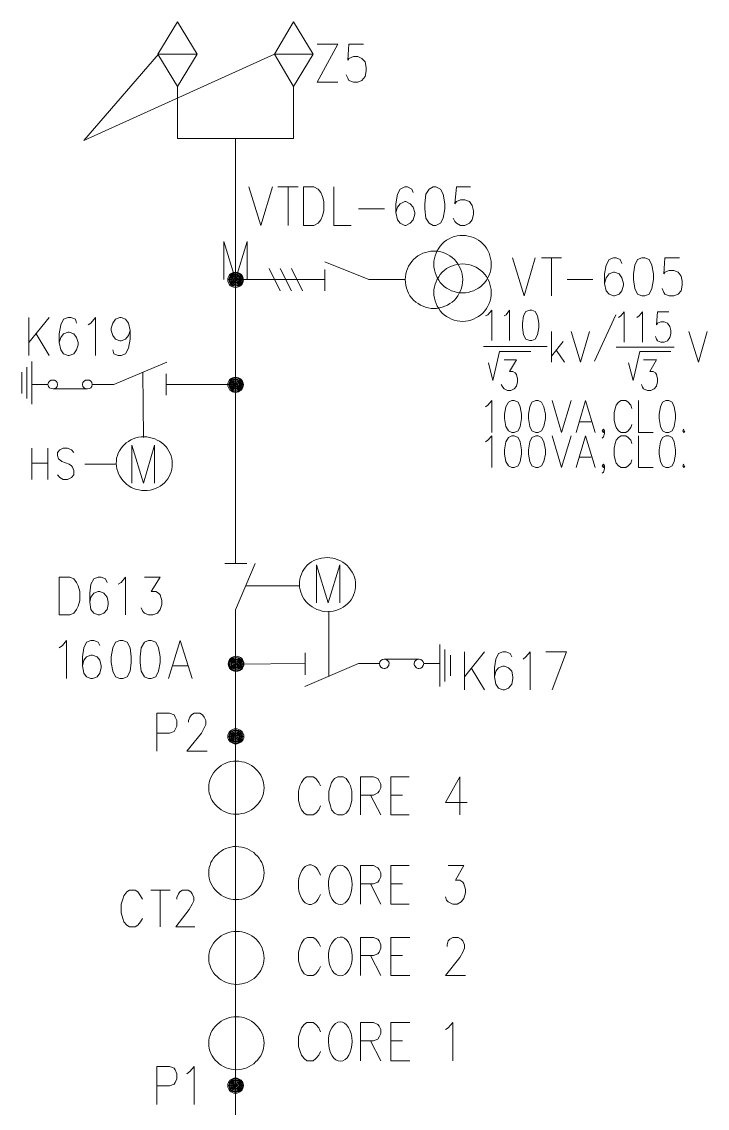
# Model space of a CAD drawing. Header units: millimetres. Extents: x -908 to 36, y -88 to 12791.
# Drawn here: x -644.613 to -642.566, y 12787.84 to 12791.085 of the extents above; entities that cross this region are included whole.
import ezdxf

# ---------------------------------------------------------------- set-up
doc = ezdxf.new("R2010")
doc.units = ezdxf.units.MM
doc.layers.add('PDF_Geometry', color=7, linetype='Continuous')
doc.layers.add('TEMP_ZONE', color=7, linetype='Continuous')

# ---------------------------------------------------------------- blocks, each defined once
blk = doc.blocks.new('A$C8f2d34b6')
at = {"layer": 'PDF_Geometry', "lineweight": 18}
for points in [[(0.419, 6.1867), (0.4756, 6.1867), (0.534, 6.1867), (0.4756, 6.1867), (0.534, 6.1867), (0.4756, 6.1867), (0.4173, 6.1867), (0.4756, 6.1867), (0.419, 6.1867), (0.4756, 6.09), (0.534, 6.1867), (0.4756, 6.2833), (0.419, 6.1867), (-0.151, 5.9283), (0.0723, 6.1867), (0.129, 6.1867), (0.0706, 6.1867), (0.129, 6.09)], [(0.3023, 4.665), (0.3023, 5.935), (0.129, 5.935), (0.129, 6.09), (0.1873, 6.1867), (0.129, 6.1867), (0.1873, 6.1867), (0.129, 6.2833), (0.0706, 6.1867), (0.129, 6.1867), (0.1873, 6.1867), (0.129, 6.1867), (0.0723, 6.1867)], [(0.5456, 6.2167), (0.6073, 6.2167), (0.5456, 6.1033), (0.6073, 6.1033)], [(0.684, 6.2167), (0.6406, 6.2167), (0.6373, 6.1683), (0.6406, 6.1733), (0.654, 6.18), (0.6673, 6.18), (0.679, 6.1733), (0.689, 6.1633), (0.6923, 6.1467), (0.6923, 6.1367), (0.689, 6.12), (0.679, 6.1083), (0.6673, 6.1033), (0.654, 6.1033), (0.6406, 6.1083), (0.6373, 6.115), (0.6323, 6.125)], [(0.4756, 6.09), (0.4756, 5.935), (0.3023, 5.935)], [(0.3423, 5.79), (0.3773, 5.675), (0.4123, 5.79)], [(0.429, 5.79), (0.489, 5.79)], [(0.459, 5.79), (0.459, 5.675)], [(0.5956, 5.79), (0.5956, 5.675), (0.6473, 5.675)], [(0.8323, 5.7733), (0.829, 5.7833), (0.8156, 5.79), (0.8073, 5.79), (0.794, 5.7833), (0.7856, 5.7683), (0.7806, 5.74), (0.7806, 5.7133), (0.7856, 5.6917), (0.794, 5.6817), (0.8073, 5.675), (0.8106, 5.675), (0.824, 5.6817), (0.8323, 5.6917), (0.8373, 5.7083), (0.8373, 5.7133), (0.8323, 5.73), (0.824, 5.74), (0.8106, 5.7467), (0.8073, 5.7467), (0.794, 5.74), (0.7856, 5.73), (0.7806, 5.7133)], [(1.004, 5.79), (0.9623, 5.79), (0.9573, 5.74), (0.9623, 5.7467), (0.974, 5.7517), (0.9873, 5.7517), (1.0006, 5.7467), (1.009, 5.735), (1.0123, 5.7183), (1.0123, 5.7083), (1.009, 5.6917), (1.0006, 5.6817), (0.9873, 5.675), (0.974, 5.675), (0.9623, 5.6817), (0.9573, 5.6867), (0.9523, 5.6967)], [(0.669, 5.725), (0.7473, 5.725)], [(1.129, 5.5783), (1.164, 5.465), (1.1973, 5.5783)], [(1.2156, 5.5783), (1.2756, 5.5783)], [(1.2456, 5.5783), (1.2456, 5.465)], [(1.4556, 5.5617), (1.4506, 5.5733), (1.439, 5.5783), (1.4306, 5.5783), (1.4173, 5.5733), (1.409, 5.5567), (1.404, 5.53), (1.404, 5.5017), (1.409, 5.48), (1.4173, 5.47), (1.4306, 5.465), (1.434, 5.465), (1.4473, 5.47), (1.4556, 5.48), (1.4606, 5.4967), (1.4606, 5.5017), (1.4556, 5.5183), (1.4473, 5.53), (1.434, 5.535), (1.4306, 5.535), (1.4173, 5.53), (1.409, 5.5183), (1.404, 5.5017)], [(1.6273, 5.5783), (1.584, 5.5783), (1.5806, 5.53), (1.584, 5.535), (1.5973, 5.54), (1.6106, 5.54), (1.624, 5.535), (1.6323, 5.5233), (1.6356, 5.5083), (1.6356, 5.4967), (1.6323, 5.48), (1.624, 5.47), (1.6106, 5.465), (1.5973, 5.465), (1.584, 5.47), (1.5806, 5.475), (1.5756, 5.4867)], [(0.4356, 5.48), (0.4023, 5.5467)], [(0.469, 5.48), (0.4356, 5.5467)], [(0.5023, 5.48), (0.469, 5.5467)], [(0.569, 5.48), (0.569, 5.5433)], [(0.569, 5.5133), (0.3023, 5.5133)], [(1.2923, 5.5133), (1.369, 5.5133)], [(1.049, 5.405), (1.0556, 5.4083), (1.0673, 5.4217), (1.0673, 5.3317)], [(1.104, 5.405), (1.1106, 5.4083), (1.1206, 5.4217), (1.1206, 5.3317)], [(-0.3144, 5.2867), (-0.3144, 5.4)], [(-0.2544, 5.4), (-0.3144, 5.325)], [(-0.1727, 5.3833), (-0.176, 5.395), (-0.1894, 5.4), (-0.1977, 5.4), (-0.211, 5.395), (-0.2194, 5.3783), (-0.2244, 5.3517), (-0.2244, 5.325), (-0.2194, 5.3033), (-0.211, 5.2917), (-0.1977, 5.2867), (-0.1944, 5.2867), (-0.181, 5.2917), (-0.1727, 5.3033), (-0.1677, 5.3183), (-0.1677, 5.325), (-0.1727, 5.34), (-0.181, 5.3517), (-0.1944, 5.3567), (-0.1977, 5.3567), (-0.211, 5.3517), (-0.2194, 5.34), (-0.2244, 5.325)], [(-0.1377, 5.3783), (-0.1294, 5.3833), (-0.116, 5.4), (-0.116, 5.2867)], [(-0.0127, 5.3617), (-0.0177, 5.3467), (-0.026, 5.335), (-0.0394, 5.33), (-0.0427, 5.33), (-0.056, 5.335), (-0.0644, 5.3467), (-0.0694, 5.3617), (-0.0694, 5.3683), (-0.0644, 5.3833), (-0.056, 5.395), (-0.0427, 5.4), (-0.0394, 5.4), (-0.026, 5.395), (-0.0177, 5.3833), (-0.0127, 5.3617), (-0.0127, 5.335), (-0.0177, 5.3083), (-0.026, 5.2917), (-0.0394, 5.2867), (-0.0477, 5.2867), (-0.061, 5.2917), (-0.0644, 5.3033)], [(1.2456, 5.2667), (1.2456, 5.3583)], [(1.304, 5.3583), (1.3323, 5.2667), (1.359, 5.3583)], [(1.6556, 5.3583), (1.684, 5.2667), (1.7106, 5.3583)], [(-0.2927, 5.3517), (-0.2544, 5.2867)], [(1.2806, 5.3283), (1.2456, 5.285)], [(1.2606, 5.3017), (1.284, 5.2667)], [(1.439, 5.3117), (1.6123, 5.3117)], [(-0.306, 5.2683), (-0.306, 5.1417)], [(0.0973, 5.2667), (-0.061, 5.2), (-0.126, 5.2)], [(-0.336, 5.2367), (-0.336, 5.1733)], [(-0.321, 5.2517), (-0.321, 5.1583)], [(0.0256, 5.2367), (0.0273, 5.0417)], [(0.0956, 5.2317), (0.0956, 5.1683)], [(-0.306, 5.2), (-0.2577, 5.2)], [(0.0956, 5.2), (0.3023, 5.2)], [(-0.1394, 5.1867), (-0.2427, 5.1867)], [(1.049, 5.1333), (1.0556, 5.1383), (1.0673, 5.1517), (1.0673, 5.0567)], [(1.2473, 5.1517), (1.2756, 5.0567), (1.304, 5.1517)], [(1.319, 5.0567), (1.3473, 5.1517), (1.3756, 5.0567)], [(1.4856, 5.1283), (1.4823, 5.1383), (1.474, 5.1467), (1.4673, 5.1517), (1.454, 5.1517), (1.4456, 5.1467), (1.439, 5.1383), (1.4356, 5.1283), (1.4323, 5.115), (1.4323, 5.0933), (1.4356, 5.08), (1.439, 5.0717), (1.4456, 5.0617), (1.454, 5.0567), (1.4673, 5.0567), (1.474, 5.0617), (1.4823, 5.0717), (1.4856, 5.08)], [(1.5056, 5.1517), (1.5056, 5.0567), (1.549, 5.0567)], [(1.329, 5.0883), (1.364, 5.0883)], [(1.404, 5.0617), (1.4006, 5.0567), (1.3973, 5.0617), (1.4006, 5.0667), (1.404, 5.0617), (1.404, 5.0533), (1.4006, 5.0433), (1.3973, 5.04)], [(1.6406, 5.0667), (1.6373, 5.0617), (1.6406, 5.0567), (1.644, 5.0617)], [(1.049, 5.0283), (1.0556, 5.0333), (1.0673, 5.0467), (1.0673, 4.9517)], [(1.2473, 5.0467), (1.2756, 4.9517), (1.304, 5.0467)], [(1.319, 4.9517), (1.3473, 5.0467), (1.3756, 4.9517)], [(1.4856, 5.0233), (1.4823, 5.0333), (1.474, 5.0417), (1.4673, 5.0467), (1.454, 5.0467), (1.4456, 5.0417), (1.439, 5.0333), (1.4356, 5.0233), (1.4323, 5.01), (1.4323, 4.9883), (1.4356, 4.975), (1.439, 4.965), (1.4456, 4.9567), (1.454, 4.9517), (1.4673, 4.9517), (1.474, 4.9567), (1.4823, 4.965), (1.4856, 4.975)], [(1.5056, 5.0467), (1.5056, 4.9517), (1.549, 4.9517)], [(-0.306, 4.9167), (-0.306, 5.01)], [(-0.2577, 5.01), (-0.2577, 4.9167)], [(-0.181, 4.9967), (-0.1877, 5.005), (-0.1994, 5.01), (-0.2127, 5.01), (-0.2227, 5.005), (-0.2294, 4.9967), (-0.2294, 4.9883), (-0.226, 4.9783), (-0.2227, 4.975), (-0.216, 4.97), (-0.1944, 4.9617), (-0.1877, 4.9567), (-0.1844, 4.9533), (-0.181, 4.9433), (-0.181, 4.93), (-0.1877, 4.9217), (-0.1994, 4.9167), (-0.2127, 4.9167), (-0.2227, 4.9217), (-0.2294, 4.93)], [(-0.0077, 4.905), (-0.0077, 5.0183), (0.0273, 4.905), (0.0606, 5.0183), (0.0606, 4.905)], [(-0.306, 4.965), (-0.2577, 4.965)], [(1.329, 4.9833), (1.364, 4.9833)], [(-0.0544, 4.9617), (-0.1477, 4.9617)], [(1.404, 4.9567), (1.4006, 4.9517), (1.3973, 4.9567), (1.4006, 4.9617), (1.404, 4.9567), (1.404, 4.9483), (1.4006, 4.9383), (1.3973, 4.935)], [(1.6406, 4.9617), (1.6373, 4.9567), (1.6406, 4.9517), (1.644, 4.9567)], [(0.2706, 4.665), (0.3356, 4.665)], [(0.3606, 4.665), (0.3023, 4.5267), (0.3023, 2.0417)], [(0.544, 4.5483), (0.544, 4.6617), (0.579, 4.5483), (0.614, 4.6617), (0.614, 4.5483)], [(-0.081, 4.6083), (-0.086, 4.62), (-0.0994, 4.625), (-0.1077, 4.625), (-0.121, 4.62), (-0.1294, 4.6033), (-0.1327, 4.5767), (-0.1327, 4.55), (-0.1294, 4.5283), (-0.121, 4.5167), (-0.1077, 4.5117), (-0.1027, 4.5117), (-0.091, 4.5167), (-0.081, 4.5283), (-0.0777, 4.5433), (-0.0777, 4.55), (-0.081, 4.565), (-0.091, 4.5767), (-0.1027, 4.5817), (-0.1077, 4.5817), (-0.121, 4.5767), (-0.1294, 4.565), (-0.1327, 4.55)], [(-0.0477, 4.6033), (-0.0394, 4.6083), (-0.026, 4.625), (-0.026, 4.5117)], [(0.0306, 4.625), (0.0773, 4.625), (0.0506, 4.5817), (0.064, 4.5817), (0.0723, 4.5767), (0.0773, 4.5717), (0.0823, 4.555), (0.0823, 4.5433), (0.0773, 4.5283), (0.069, 4.5167), (0.0556, 4.5117), (0.0423, 4.5117), (0.0306, 4.5167), (0.0256, 4.5217), (0.0206, 4.5333)], [(0.3323, 4.5983), (0.494, 4.5983)], [(0.5806, 4.3283), (0.5806, 4.5233)], [(-0.2244, 4.4133), (-0.2144, 4.42), (-0.2027, 4.435), (-0.2027, 4.3217)], [(-0.1027, 4.42), (-0.1077, 4.43), (-0.121, 4.435), (-0.1294, 4.435), (-0.1427, 4.43), (-0.151, 4.4133), (-0.1544, 4.3867), (-0.1544, 4.36), (-0.151, 4.3383), (-0.1427, 4.3267), (-0.1294, 4.3217), (-0.1244, 4.3217), (-0.111, 4.3267), (-0.1027, 4.3383), (-0.0994, 4.355), (-0.0994, 4.36), (-0.1027, 4.3767), (-0.111, 4.3867), (-0.1244, 4.3917), (-0.1294, 4.3917), (-0.1427, 4.3867), (-0.151, 4.3767), (-0.1544, 4.36)], [(0.1023, 4.3217), (0.1373, 4.435), (0.1723, 4.3217)], [(0.9123, 4.2983), (0.9123, 4.4233)], [(0.5106, 4.3333), (0.5106, 4.3983)], [(0.9273, 4.3133), (0.9273, 4.4083)], [(0.944, 4.33), (0.944, 4.3917)], [(0.9856, 4.2883), (0.9856, 4.4017)], [(1.0456, 4.4017), (0.9856, 4.3267)], [(1.1273, 4.3867), (1.1223, 4.3967), (1.109, 4.4017), (1.1006, 4.4017), (1.0873, 4.3967), (1.079, 4.38), (1.0756, 4.3533), (1.0756, 4.3267), (1.079, 4.305), (1.0873, 4.2933), (1.1006, 4.2883), (1.1056, 4.2883), (1.1173, 4.2933), (1.1273, 4.305), (1.1306, 4.3217), (1.1306, 4.3267), (1.1273, 4.3433), (1.1173, 4.3533), (1.1056, 4.3583), (1.1006, 4.3583), (1.0873, 4.3533), (1.079, 4.3433), (1.0756, 4.3267)], [(1.1606, 4.38), (1.169, 4.3867), (1.1823, 4.4017), (1.1823, 4.2883)], [(1.229, 4.4017), (1.2906, 4.4017), (1.2473, 4.2883)], [(0.1156, 4.36), (0.159, 4.36)], [(0.5106, 4.3667), (0.304, 4.365)], [(0.509, 4.2983), (0.669, 4.3667), (0.7323, 4.3667)], [(0.7456, 4.38), (0.8506, 4.38)], [(0.9123, 4.3667), (0.864, 4.3667)], [(1.0056, 4.3533), (1.0456, 4.2883)], [(0.0673, 4.105), (0.0673, 4.2183), (0.1056, 4.2183), (0.119, 4.2133), (0.1223, 4.2067), (0.1273, 4.1967), (0.1273, 4.18), (0.1223, 4.17), (0.119, 4.1633), (0.1056, 4.1583), (0.0673, 4.1583)], [(0.1623, 4.1917), (0.1623, 4.1967), (0.1656, 4.2067), (0.1706, 4.2133), (0.179, 4.2183), (0.1956, 4.2183), (0.204, 4.2133), (0.209, 4.2067), (0.214, 4.1967), (0.214, 4.185), (0.209, 4.175), (0.2006, 4.1583), (0.1573, 4.105), (0.2173, 4.105)], [(0.5556, 4.0017), (0.5506, 4.0117), (0.5423, 4.0233), (0.534, 4.0283), (0.5156, 4.0283), (0.5073, 4.0233), (0.499, 4.0117), (0.494, 4.0017), (0.4906, 3.985), (0.4906, 3.9583), (0.494, 3.9417), (0.499, 3.93), (0.5073, 3.92), (0.5156, 3.915), (0.534, 3.915), (0.5423, 3.92), (0.5506, 3.93), (0.5556, 3.9417)], [(0.6756, 3.915), (0.6756, 4.0283), (0.714, 4.0283), (0.7273, 4.0233), (0.7306, 4.0167), (0.7356, 4.0067), (0.7356, 3.995), (0.7306, 3.985), (0.7273, 3.98), (0.714, 3.9733), (0.6756, 3.9733)], [(0.8206, 3.915), (0.7656, 3.915), (0.7656, 4.0283), (0.8206, 4.0283)], [(0.9723, 3.915), (0.9723, 4.0283), (0.929, 3.9517), (0.994, 3.9517)], [(0.7056, 3.9733), (0.7356, 3.915)], [(0.7656, 3.9733), (0.8006, 3.9733)], [(0.6756, 3.6483), (0.6756, 3.7633), (0.714, 3.7633), (0.7273, 3.7567), (0.7306, 3.7517), (0.7356, 3.7417), (0.7356, 3.73), (0.7306, 3.72), (0.7273, 3.7133), (0.714, 3.7083), (0.6756, 3.7083)], [(0.8206, 3.6483), (0.7656, 3.6483), (0.7656, 3.7633), (0.8206, 3.7633)], [(0.9373, 3.7633), (0.984, 3.7633), (0.959, 3.72), (0.9723, 3.72), (0.9806, 3.7133), (0.984, 3.7083), (0.989, 3.6917), (0.989, 3.6817), (0.984, 3.665), (0.9756, 3.655), (0.964, 3.6483), (0.9506, 3.6483), (0.9373, 3.655), (0.9323, 3.66), (0.929, 3.67)], [(0.7056, 3.7083), (0.7356, 3.6483)], [(0.7656, 3.7083), (0.8006, 3.7083)], [(0.024, 3.6633), (0.019, 3.6733), (0.0106, 3.685), (0.0023, 3.69), (-0.0144, 3.69), (-0.0227, 3.685), (-0.031, 3.6733), (-0.0344, 3.6633), (-0.0394, 3.6483), (-0.0394, 3.6217), (-0.0344, 3.605), (-0.031, 3.595), (-0.0227, 3.585), (-0.0144, 3.58), (0.0023, 3.58), (0.0106, 3.585), (0.019, 3.595), (0.024, 3.605)], [(0.049, 3.69), (0.1073, 3.69)], [(0.0773, 3.69), (0.0773, 3.58)], [(0.1273, 3.6633), (0.1273, 3.6683), (0.1323, 3.6783), (0.1356, 3.685), (0.144, 3.69), (0.1606, 3.69), (0.169, 3.685), (0.1723, 3.6783), (0.1773, 3.6683), (0.1773, 3.6583), (0.1723, 3.6483), (0.164, 3.6317), (0.124, 3.58), (0.1806, 3.58)], [(0.5556, 3.5217), (0.5506, 3.5317), (0.5423, 3.5433), (0.534, 3.5483), (0.5173, 3.5483), (0.5073, 3.5433), (0.499, 3.5317), (0.4956, 3.5217), (0.4906, 3.505), (0.4906, 3.4783), (0.4956, 3.4617), (0.499, 3.4517), (0.5073, 3.44), (0.5173, 3.435), (0.534, 3.435), (0.5423, 3.44), (0.5506, 3.4517), (0.5556, 3.4617)], [(0.6756, 3.435), (0.6756, 3.5483), (0.714, 3.5483), (0.7273, 3.5433), (0.7306, 3.5383), (0.7356, 3.5267), (0.7356, 3.5167), (0.7306, 3.505), (0.7273, 3.5), (0.714, 3.495), (0.6756, 3.495)], [(0.8223, 3.435), (0.7656, 3.435), (0.7656, 3.5483), (0.8223, 3.5483)], [(0.934, 3.5217), (0.934, 3.5267), (0.9373, 3.5383), (0.9423, 3.5433), (0.9506, 3.5483), (0.9673, 3.5483), (0.9756, 3.5433), (0.9806, 3.5383), (0.9856, 3.5267), (0.9856, 3.5167), (0.9806, 3.505), (0.9723, 3.4883), (0.929, 3.435), (0.989, 3.435)], [(0.7056, 3.495), (0.7356, 3.435)], [(0.7656, 3.495), (0.8006, 3.495)], [(0.5556, 3.2667), (0.5506, 3.2783), (0.5423, 3.2883), (0.534, 3.295), (0.5156, 3.295), (0.5073, 3.2883), (0.499, 3.2783), (0.4956, 3.2667), (0.4906, 3.2517), (0.4906, 3.2233), (0.4956, 3.2083), (0.499, 3.1967), (0.5073, 3.1867), (0.5156, 3.18), (0.534, 3.18), (0.5423, 3.1867), (0.5506, 3.1967), (0.5556, 3.2083)], [(0.6756, 3.18), (0.6756, 3.295), (0.714, 3.295), (0.7273, 3.2883), (0.7306, 3.2833), (0.7356, 3.2733), (0.7356, 3.2617), (0.7306, 3.2517), (0.7273, 3.245), (0.714, 3.24), (0.6756, 3.24)], [(0.8223, 3.18), (0.7656, 3.18), (0.7656, 3.295), (0.8223, 3.295)], [(0.929, 3.2733), (0.9373, 3.2783), (0.9506, 3.295), (0.9506, 3.18)], [(0.7056, 3.24), (0.7356, 3.18)], [(0.7656, 3.24), (0.8006, 3.24)], [(0.0673, 3.05), (0.0673, 3.1633), (0.1056, 3.1633), (0.119, 3.1583), (0.1223, 3.1533), (0.1273, 3.1417), (0.1273, 3.1267), (0.1223, 3.115), (0.119, 3.11), (0.1056, 3.105), (0.0673, 3.105)], [(0.1573, 3.1417), (0.1656, 3.1483), (0.179, 3.1633), (0.179, 3.05)]]:
    blk.add_lwpolyline(points, dxfattribs=at)
for points in [[(0.5056, 5.675), (0.5056, 5.79), (0.5356, 5.79), (0.549, 5.7833), (0.5573, 5.7733), (0.5623, 5.7617), (0.5656, 5.7467), (0.5656, 5.7183), (0.5623, 5.7033), (0.5573, 5.6917), (0.549, 5.6817), (0.5356, 5.675)], [(0.8923, 5.79), (0.8806, 5.7833), (0.8706, 5.7683), (0.8673, 5.74), (0.8673, 5.725), (0.8706, 5.6967), (0.8806, 5.6817), (0.8923, 5.675), (0.9006, 5.675), (0.914, 5.6817), (0.9223, 5.6967), (0.9273, 5.725), (0.9273, 5.74), (0.9223, 5.7683), (0.914, 5.7833), (0.9006, 5.79)], [(1.5156, 5.5783), (1.5023, 5.5733), (1.494, 5.5567), (1.4906, 5.53), (1.4906, 5.5133), (1.494, 5.4867), (1.5023, 5.47), (1.5156, 5.465), (1.524, 5.465), (1.5373, 5.47), (1.5456, 5.4867), (1.5506, 5.5133), (1.5506, 5.53), (1.5456, 5.5567), (1.5373, 5.5733), (1.524, 5.5783)], [(1.1806, 5.4217), (1.169, 5.4183), (1.1623, 5.405), (1.159, 5.3833), (1.159, 5.37), (1.1623, 5.3483), (1.169, 5.335), (1.1806, 5.3317), (1.1873, 5.3317), (1.1973, 5.335), (1.204, 5.3483), (1.2073, 5.37), (1.2073, 5.3833), (1.204, 5.405), (1.1973, 5.4183), (1.1873, 5.4217)], [(1.374, 5.27), (1.4373, 5.4083)], [(1.4623, 5.3267), (1.4623, 5.4167), (1.4523, 5.405), (1.4456, 5.4), (1.4523, 5.405), (1.4623, 5.4167)], [(1.5173, 5.3267), (1.5173, 5.4167), (1.5073, 5.405), (1.5006, 5.4), (1.5073, 5.405), (1.5173, 5.4167)], [(1.5556, 5.3433), (1.559, 5.335), (1.5623, 5.33), (1.5723, 5.3267), (1.5823, 5.3267), (1.5923, 5.33), (1.599, 5.34), (1.6023, 5.3517), (1.6023, 5.3617), (1.599, 5.3733), (1.5923, 5.3833), (1.5823, 5.3867), (1.5723, 5.3867), (1.5623, 5.3833), (1.559, 5.3783), (1.5623, 5.4167), (1.5956, 5.4167), (1.5623, 5.4167), (1.559, 5.3783), (1.5623, 5.3833), (1.5723, 5.3867), (1.5823, 5.3867), (1.5923, 5.3833), (1.599, 5.3733), (1.6023, 5.3617), (1.6023, 5.3517), (1.599, 5.34), (1.5923, 5.33), (1.5823, 5.3267), (1.5723, 5.3267), (1.5623, 5.33), (1.559, 5.335)], [(1.2323, 5.3133), (1.0423, 5.3133)], [(1.0906, 5.2983), (1.0706, 5.2117), (1.0573, 5.265), (1.0706, 5.2117), (1.0906, 5.2983), (1.184, 5.2983)], [(1.509, 5.2983), (1.489, 5.2117), (1.4756, 5.265), (1.489, 5.2117), (1.509, 5.2983), (1.6023, 5.2983)], [(1.0956, 5.2), (1.1006, 5.1917), (1.104, 5.1867), (1.114, 5.1817), (1.124, 5.1817), (1.134, 5.1867), (1.1406, 5.195), (1.144, 5.2083), (1.144, 5.2167), (1.1406, 5.23), (1.1373, 5.235), (1.1306, 5.2383), (1.1206, 5.2383), (1.1406, 5.2733), (1.104, 5.2733), (1.1406, 5.2733), (1.1206, 5.2383), (1.1306, 5.2383), (1.1373, 5.235), (1.1406, 5.23), (1.144, 5.2167), (1.144, 5.2083), (1.1406, 5.195), (1.134, 5.1867), (1.124, 5.1817), (1.114, 5.1817), (1.104, 5.1867), (1.1006, 5.1917)], [(1.514, 5.2), (1.5173, 5.1917), (1.5206, 5.1867), (1.5323, 5.1817), (1.5423, 5.1817), (1.5523, 5.1867), (1.559, 5.195), (1.5623, 5.2083), (1.5623, 5.2167), (1.559, 5.23), (1.5556, 5.235), (1.549, 5.2383), (1.539, 5.2383), (1.559, 5.2733), (1.5206, 5.2733), (1.559, 5.2733), (1.539, 5.2383), (1.549, 5.2383), (1.5556, 5.235), (1.559, 5.23), (1.5623, 5.2167), (1.5623, 5.2083), (1.559, 5.195), (1.5523, 5.1867), (1.5423, 5.1817), (1.5323, 5.1817), (1.5206, 5.1867), (1.5173, 5.1917)], [(1.1273, 5.1517), (1.1173, 5.1467), (1.109, 5.1333), (1.1056, 5.1117), (1.1056, 5.0983), (1.109, 5.075), (1.1173, 5.0617), (1.1273, 5.0567), (1.134, 5.0567), (1.1456, 5.0617), (1.1523, 5.075), (1.1556, 5.0983), (1.1556, 5.1117), (1.1523, 5.1333), (1.1456, 5.1467), (1.134, 5.1517)], [(1.199, 5.1517), (1.1873, 5.1467), (1.1806, 5.1333), (1.1773, 5.1117), (1.1773, 5.0983), (1.1806, 5.075), (1.1873, 5.0617), (1.199, 5.0567), (1.2056, 5.0567), (1.2156, 5.0617), (1.2223, 5.075), (1.2273, 5.0983), (1.2273, 5.1117), (1.2223, 5.1333), (1.2156, 5.1467), (1.2056, 5.1517)], [(1.5873, 5.1517), (1.5773, 5.1467), (1.5706, 5.1333), (1.5673, 5.1117), (1.5673, 5.0983), (1.5706, 5.075), (1.5773, 5.0617), (1.5873, 5.0567), (1.5956, 5.0567), (1.6056, 5.0617), (1.6123, 5.075), (1.6156, 5.0983), (1.6156, 5.1117), (1.6123, 5.1333), (1.6056, 5.1467), (1.5956, 5.1517)], [(1.1273, 5.0467), (1.1173, 5.0417), (1.109, 5.0283), (1.1056, 5.005), (1.1056, 4.9917), (1.109, 4.97), (1.1173, 4.9567), (1.1273, 4.9517), (1.134, 4.9517), (1.1456, 4.9567), (1.1523, 4.97), (1.1556, 4.9917), (1.1556, 5.005), (1.1523, 5.0283), (1.1456, 5.0417), (1.134, 5.0467)], [(1.199, 5.0467), (1.1873, 5.0417), (1.1806, 5.0283), (1.1773, 5.005), (1.1773, 4.9917), (1.1806, 4.97), (1.1873, 4.9567), (1.199, 4.9517), (1.2056, 4.9517), (1.2156, 4.9567), (1.2223, 4.97), (1.2273, 4.9917), (1.2273, 5.005), (1.2223, 5.0283), (1.2156, 5.0417), (1.2056, 5.0467)], [(1.5873, 5.0467), (1.5773, 5.0417), (1.5706, 5.0283), (1.5673, 5.005), (1.5673, 4.9917), (1.5706, 4.97), (1.5773, 4.9567), (1.5873, 4.9517), (1.5956, 4.9517), (1.6056, 4.9567), (1.6123, 4.97), (1.6156, 4.9917), (1.6156, 5.005), (1.6123, 5.0283), (1.6056, 5.0417), (1.5956, 5.0467)], [(-0.2244, 4.5117), (-0.2244, 4.625), (-0.1927, 4.625), (-0.181, 4.62), (-0.1727, 4.6083), (-0.1677, 4.5983), (-0.1627, 4.5817), (-0.1627, 4.555), (-0.1677, 4.5383), (-0.1727, 4.5283), (-0.181, 4.5167), (-0.1927, 4.5117)], [(-0.0427, 4.435), (-0.056, 4.43), (-0.0644, 4.4133), (-0.0694, 4.3867), (-0.0694, 4.37), (-0.0644, 4.3433), (-0.056, 4.3267), (-0.0427, 4.3217), (-0.0344, 4.3217), (-0.021, 4.3267), (-0.0127, 4.3433), (-0.0094, 4.37), (-0.0094, 4.3867), (-0.0127, 4.4133), (-0.021, 4.43), (-0.0344, 4.435)], [(0.0423, 4.435), (0.0306, 4.43), (0.0206, 4.4133), (0.0173, 4.3867), (0.0173, 4.37), (0.0206, 4.3433), (0.0306, 4.3267), (0.0423, 4.3217), (0.0506, 4.3217), (0.064, 4.3267), (0.0723, 4.3433), (0.0773, 4.37), (0.0773, 4.3867), (0.0723, 4.4133), (0.064, 4.43), (0.0506, 4.435)], [(0.6073, 4.0283), (0.5973, 4.0233), (0.589, 4.0117), (0.5856, 4.0017), (0.5806, 3.985), (0.5806, 3.9583), (0.5856, 3.9417), (0.589, 3.93), (0.5973, 3.92), (0.6073, 3.915), (0.624, 3.915), (0.6323, 3.92), (0.6406, 3.93), (0.6456, 3.9417), (0.649, 3.9583), (0.649, 3.985), (0.6456, 4.0017), (0.6406, 4.0117), (0.6323, 4.0233), (0.624, 4.0283)]]:
    blk.add_lwpolyline(points, close=True, dxfattribs=at)
for points in [[(1.0656, 5.56, 0.199787), (1.0406, 5.62, 0.199787), (0.9806, 5.645)], [(0.894, 5.5983, 0.199787), (0.834, 5.5733, 0.199787), (0.809, 5.5133), (0.7006, 5.5133), (0.569, 5.5667)], [(1.0656, 5.475, 0.199787), (1.0406, 5.535, 0.199787), (0.9806, 5.56)], [(0.284, 5.5133, 0.409091), (0.3023, 5.495, 0.409091), (0.3206, 5.5133)], [(0.284, 5.2, 0.409091), (0.3023, 5.1817, 0.409091), (0.3206, 5.2)], [(0.304, 4.075, 0.20082), (0.2473, 4.0517, 0.217246), (0.2223, 3.995, 0.214215), (0.2473, 3.94, 0.20082), (0.304, 3.9167)], [(0.3623, 3.94, 0.214215), (0.3873, 3.995, 0.217246), (0.3623, 4.0517)], [(0.304, 3.82, 0.20082), (0.2473, 3.7967, 0.214215), (0.2223, 3.7417, 0.217246), (0.2473, 3.685, 0.20082), (0.304, 3.6617)], [(0.3623, 3.685, 0.217246), (0.3873, 3.7417, 0.214215), (0.3623, 3.7967)], [(0.2473, 3.5433, 0.217246), (0.2223, 3.4867, 0.214215), (0.2473, 3.4317)], [(0.364, 3.4317, 0.197907), (0.3873, 3.4867, 0.20082), (0.364, 3.5433)], [(0.3056, 3.1533, 0.20082), (0.3623, 3.1767, 0.217246), (0.3873, 3.2333, 0.214215), (0.3623, 3.2883, 0.20082), (0.3056, 3.3117)], [(0.2473, 3.2883, 0.214215), (0.2223, 3.2333, 0.217246), (0.2473, 3.1767)], [(0.284, 3.1067, 0.409091), (0.3023, 3.0883, 0.409091), (0.3206, 3.1067)]]:
    blk.add_lwpolyline(points, format="xyb", dxfattribs=at)
blk.add_circle((0.304, 4.3649), 0.0149, dxfattribs=at)
for centre, radius, start, end in [((0.3022, 5.5134), 0.0149, 89.7603, 270.2397), ((0.3022, 5.2001), 0.0149, 89.7603, 180.2397), ((0.0319, 4.9603), 0.0825, 35.5855, 80.4037), ((0.5797, 4.6105), 0.0892, 215.7831, 257.6671), ((0.3038, 4.3648), 0.0185, 0.502, 179.498), ((0.7457, 4.3666), 0.0149, 269.7603, 0.2397), ((0.8506, 4.3666), 0.0149, 179.7603, 270.2397), ((0.3025, 4.1482), 0.0185, 90.502, 179.498), ((0.3022, 4.1484), 0.0149, 89.7603, 270.2397), ((0.3022, 3.1067), 0.0149, 89.7603, 270.2397)]:
    blk.add_arc(centre, radius, start, end, dxfattribs=at)
for centre, major_axis, ratio, start_param, end_param in [((0.525, 3.7061), (-0.0003, 0.0592), 0.595092, 5.218709, 10.472271), ((0.615, 3.7058), (-0.0003, 0.0589), 0.600823, 0.211401, 6.494586), ((0.6151, 3.4918), (0.0003, 0.058), 0.611132, 0.230686, 6.513871), ((0.615, 3.2375), (-0.0003, 0.0589), 0.600823, 0.211401, 6.494586)]:
    blk.add_ellipse(centre, major_axis=major_axis, ratio=ratio, start_param=start_param, end_param=end_param, dxfattribs=at)
for points in [[(0.919, 5.62), (0.904, 5.6033), (0.894, 5.5817), (0.894, 5.56)], [(0.9806, 5.645), (0.9573, 5.645), (0.9356, 5.6367), (0.919, 5.62)], [(0.9556, 5.5733), (0.939, 5.59), (0.9173, 5.5983), (0.894, 5.5983)], [(0.894, 5.56), (0.894, 5.5367), (0.904, 5.515), (0.919, 5.4983)], [(0.9806, 5.56), (0.9573, 5.56), (0.9356, 5.5517), (0.919, 5.535)], [(0.9806, 5.5133), (0.9806, 5.535), (0.9706, 5.5567), (0.9556, 5.5733)], [(1.0406, 5.4983), (1.0573, 5.515), (1.0656, 5.5367), (1.0656, 5.56)], [(0.3023, 5.535), (0.289, 5.535), (0.279, 5.525), (0.279, 5.5133)], [(0.3023, 5.5333), (0.2906, 5.5333), (0.2823, 5.5233), (0.2823, 5.5133)], [(0.3023, 5.53), (0.2923, 5.53), (0.284, 5.5217), (0.284, 5.5133)], [(0.3023, 5.525), (0.2956, 5.525), (0.289, 5.52), (0.289, 5.5133)], [(0.3023, 5.5233), (0.2973, 5.5233), (0.2923, 5.5183), (0.2923, 5.5133)], [(0.3023, 5.52), (0.299, 5.52), (0.2956, 5.5167), (0.2956, 5.5133)], [(0.3023, 5.5183), (0.3006, 5.5183), (0.2973, 5.515), (0.2973, 5.5133)], [(0.3256, 5.5133), (0.3256, 5.525), (0.3156, 5.535), (0.3023, 5.535)], [(0.324, 5.5133), (0.324, 5.5233), (0.314, 5.5333), (0.3023, 5.5333)], [(0.3206, 5.5133), (0.3206, 5.5217), (0.3123, 5.53), (0.3023, 5.53)], [(0.319, 5.5133), (0.319, 5.5217), (0.3106, 5.5283), (0.3023, 5.5283)], [(0.3156, 5.5133), (0.3156, 5.52), (0.3106, 5.525), (0.3023, 5.525)], [(0.314, 5.5133), (0.314, 5.5183), (0.309, 5.5233), (0.3023, 5.5233)], [(0.3106, 5.5133), (0.3106, 5.5167), (0.3073, 5.52), (0.3023, 5.52)], [(0.3073, 5.5133), (0.3073, 5.515), (0.3056, 5.5183), (0.3023, 5.5183)], [(0.919, 5.535), (0.904, 5.5183), (0.894, 5.4967), (0.894, 5.475)], [(0.279, 5.5133), (0.279, 5.5), (0.289, 5.49), (0.3023, 5.49)], [(0.2823, 5.5133), (0.2823, 5.5017), (0.2906, 5.4933), (0.3023, 5.4933)], [(0.289, 5.5133), (0.289, 5.505), (0.2956, 5.5), (0.3023, 5.5)], [(0.2923, 5.5133), (0.2923, 5.5067), (0.2973, 5.5033), (0.3023, 5.5033)], [(0.2956, 5.5133), (0.2956, 5.5083), (0.299, 5.505), (0.3023, 5.505)], [(0.2973, 5.5133), (0.2973, 5.51), (0.3006, 5.5083), (0.3023, 5.5083)], [(0.3023, 5.515), (0.3006, 5.515), (0.3006, 5.5133), (0.3006, 5.5133)], [(0.3006, 5.5133), (0.3006, 5.5117), (0.3006, 5.51), (0.3023, 5.51)], [(0.3056, 5.5133), (0.3056, 5.5133), (0.304, 5.515), (0.3023, 5.515)], [(0.3023, 5.49), (0.3156, 5.49), (0.3256, 5.5), (0.3256, 5.5133)], [(0.3023, 5.4933), (0.314, 5.4933), (0.324, 5.5017), (0.324, 5.5133)], [(0.3023, 5.4983), (0.3106, 5.4983), (0.319, 5.505), (0.319, 5.5133)], [(0.3023, 5.5), (0.3106, 5.5), (0.3156, 5.505), (0.3156, 5.5133)], [(0.3023, 5.5033), (0.309, 5.5033), (0.314, 5.5067), (0.314, 5.5133)], [(0.3023, 5.505), (0.3073, 5.505), (0.3106, 5.5083), (0.3106, 5.5133)], [(0.3023, 5.5083), (0.3056, 5.5083), (0.3073, 5.51), (0.3073, 5.5133)], [(0.3023, 5.51), (0.304, 5.51), (0.3056, 5.5117), (0.3056, 5.5133)], [(0.809, 5.5133), (0.809, 5.49), (0.8173, 5.4683), (0.834, 5.4517)], [(0.919, 5.4983), (0.9356, 5.4833), (0.9573, 5.4733), (0.9806, 5.4733)], [(0.9556, 5.4517), (0.9706, 5.4683), (0.9806, 5.49), (0.9806, 5.5133)], [(0.9806, 5.4733), (1.0023, 5.4733), (1.024, 5.4833), (1.0406, 5.4983)], [(0.834, 5.4517), (0.8506, 5.4367), (0.8723, 5.4267), (0.894, 5.4267)], [(0.894, 5.475), (0.894, 5.4517), (0.904, 5.43), (0.919, 5.4133)], [(0.894, 5.4267), (0.9173, 5.4267), (0.939, 5.4367), (0.9556, 5.4517)], [(1.0406, 5.4133), (1.0573, 5.43), (1.0656, 5.4517), (1.0656, 5.475)], [(0.919, 5.4133), (0.9356, 5.3983), (0.9573, 5.3883), (0.9806, 5.3883)], [(0.9806, 5.3883), (1.0023, 5.3883), (1.024, 5.3983), (1.0406, 5.4133)], [(-0.2427, 5.2133), (-0.251, 5.2133), (-0.2577, 5.2083), (-0.2577, 5.2)], [(-0.2577, 5.2), (-0.2577, 5.1917), (-0.251, 5.1867), (-0.2427, 5.1867)], [(-0.2294, 5.2), (-0.2294, 5.2083), (-0.236, 5.2133), (-0.2427, 5.2133)], [(-0.2427, 5.1867), (-0.236, 5.1867), (-0.2294, 5.1917), (-0.2294, 5.2)], [(-0.1394, 5.2133), (-0.1477, 5.2133), (-0.1544, 5.2083), (-0.1544, 5.2)], [(-0.1544, 5.2), (-0.1544, 5.1917), (-0.1477, 5.1867), (-0.1394, 5.1867)], [(-0.126, 5.2), (-0.126, 5.2083), (-0.131, 5.2133), (-0.1394, 5.2133)], [(-0.1394, 5.1867), (-0.131, 5.1867), (-0.126, 5.1917), (-0.126, 5.2)], [(0.3023, 5.2217), (0.289, 5.2217), (0.279, 5.2117), (0.279, 5.2)], [(0.279, 5.2), (0.279, 5.1867), (0.289, 5.1767), (0.3023, 5.1767)], [(0.3023, 5.22), (0.2906, 5.22), (0.2823, 5.21), (0.2823, 5.2)], [(0.2823, 5.2), (0.2823, 5.1883), (0.2906, 5.1783), (0.3023, 5.1783)], [(0.3023, 5.2167), (0.2923, 5.2167), (0.284, 5.2083), (0.284, 5.2)], [(0.2873, 5.2), (0.2873, 5.1917), (0.294, 5.1833), (0.3023, 5.1833)], [(0.3023, 5.2117), (0.2956, 5.2117), (0.289, 5.2067), (0.289, 5.2)], [(0.289, 5.2), (0.289, 5.1917), (0.2956, 5.1867), (0.3023, 5.1867)], [(0.3023, 5.21), (0.2973, 5.21), (0.2923, 5.205), (0.2923, 5.2)], [(0.2923, 5.2), (0.2923, 5.1933), (0.2973, 5.1883), (0.3023, 5.1883)], [(0.3023, 5.2067), (0.299, 5.2067), (0.2956, 5.2033), (0.2956, 5.2)], [(0.2956, 5.2), (0.2956, 5.195), (0.299, 5.1917), (0.3023, 5.1917)], [(0.3023, 5.205), (0.3006, 5.205), (0.2973, 5.2017), (0.2973, 5.2)], [(0.2973, 5.2), (0.2973, 5.1967), (0.3006, 5.1933), (0.3023, 5.1933)], [(0.3023, 5.2017), (0.3006, 5.2017), (0.3006, 5.2), (0.3006, 5.2)], [(0.3006, 5.2), (0.3006, 5.1983), (0.3006, 5.1967), (0.3023, 5.1967)], [(0.3256, 5.2), (0.3256, 5.2117), (0.3156, 5.2217), (0.3023, 5.2217)], [(0.324, 5.2), (0.324, 5.21), (0.314, 5.22), (0.3023, 5.22)], [(0.3206, 5.2), (0.3206, 5.2083), (0.3123, 5.2167), (0.3023, 5.2167)], [(0.319, 5.2), (0.319, 5.2083), (0.3106, 5.215), (0.3023, 5.215)], [(0.3156, 5.2), (0.3156, 5.2067), (0.3106, 5.2117), (0.3023, 5.2117)], [(0.314, 5.2), (0.314, 5.205), (0.309, 5.21), (0.3023, 5.21)], [(0.3106, 5.2), (0.3106, 5.2033), (0.3073, 5.2067), (0.3023, 5.2067)], [(0.3073, 5.2), (0.3073, 5.2017), (0.3056, 5.205), (0.3023, 5.205)], [(0.3056, 5.2), (0.3056, 5.2), (0.304, 5.2017), (0.3023, 5.2017)], [(0.3023, 5.1767), (0.3156, 5.1767), (0.3256, 5.1867), (0.3256, 5.2)], [(0.3023, 5.1783), (0.314, 5.1783), (0.324, 5.1883), (0.324, 5.2)], [(0.3023, 5.1833), (0.3106, 5.1833), (0.319, 5.1917), (0.319, 5.2)], [(0.3023, 5.1867), (0.3106, 5.1867), (0.3156, 5.1917), (0.3156, 5.2)], [(0.3023, 5.1883), (0.309, 5.1883), (0.314, 5.1933), (0.314, 5.2)], [(0.3023, 5.1917), (0.3073, 5.1917), (0.3106, 5.195), (0.3106, 5.2)], [(0.3023, 5.1933), (0.3056, 5.1933), (0.3073, 5.1967), (0.3073, 5.2)], [(0.3023, 5.1967), (0.304, 5.1967), (0.3056, 5.1983), (0.3056, 5.2)], [(-0.0177, 5.03), (-0.036, 5.0183), (-0.0477, 5), (-0.0527, 4.98)], [(0.0456, 5.0417), (0.024, 5.0467), (0.0006, 5.0433), (-0.0177, 5.03)], [(0.1123, 4.9467), (0.1156, 4.9683), (0.1123, 4.99), (0.099, 5.0083)], [(-0.0527, 4.98), (-0.056, 4.9583), (-0.051, 4.9367), (-0.0394, 4.92)], [(0.0773, 4.8967), (0.0956, 4.9083), (0.1073, 4.9267), (0.1123, 4.9467)], [(-0.0394, 4.92), (-0.026, 4.9017), (-0.0077, 4.8883), (0.014, 4.885)], [(0.014, 4.885), (0.0356, 4.88), (0.059, 4.885), (0.0773, 4.8967)], [(0.5923, 4.6817), (0.5706, 4.685), (0.5473, 4.6817), (0.529, 4.67)], [(0.6456, 4.6467), (0.634, 4.665), (0.614, 4.6767), (0.5923, 4.6817)], [(0.529, 4.67), (0.5106, 4.6583), (0.499, 4.64), (0.494, 4.6183)], [(0.659, 4.5867), (0.664, 4.6067), (0.659, 4.6283), (0.6456, 4.6467)], [(0.494, 4.6183), (0.4906, 4.5983), (0.4956, 4.575), (0.5073, 4.5583)], [(0.624, 4.535), (0.6423, 4.5467), (0.6556, 4.565), (0.659, 4.5867)], [(0.5606, 4.5233), (0.5823, 4.5183), (0.6056, 4.5233), (0.624, 4.535)], [(0.304, 4.3883), (0.2906, 4.3883), (0.2806, 4.3783), (0.2806, 4.365)], [(0.304, 4.385), (0.2923, 4.385), (0.2823, 4.3767), (0.2823, 4.365)], [(0.3273, 4.365), (0.3273, 4.3783), (0.3173, 4.3883), (0.304, 4.3883)], [(0.3256, 4.365), (0.3256, 4.3767), (0.3156, 4.385), (0.304, 4.385)], [(0.2806, 4.365), (0.2806, 4.3533), (0.2906, 4.3433), (0.304, 4.3433)], [(0.2823, 4.365), (0.2823, 4.355), (0.2923, 4.345), (0.304, 4.345)], [(0.2856, 4.365), (0.2856, 4.355), (0.294, 4.3483), (0.304, 4.3483)], [(0.304, 4.3783), (0.2973, 4.3783), (0.2906, 4.3717), (0.2906, 4.365)], [(0.2906, 4.365), (0.2906, 4.3583), (0.2973, 4.3533), (0.304, 4.3533)], [(0.304, 4.375), (0.299, 4.375), (0.294, 4.3717), (0.294, 4.365)], [(0.294, 4.365), (0.294, 4.36), (0.299, 4.355), (0.304, 4.355)], [(0.304, 4.3733), (0.299, 4.3733), (0.2956, 4.37), (0.2956, 4.365)], [(0.2956, 4.365), (0.2956, 4.3617), (0.299, 4.3583), (0.304, 4.3583)], [(0.304, 4.37), (0.3006, 4.37), (0.299, 4.3683), (0.299, 4.365)], [(0.299, 4.365), (0.299, 4.3633), (0.3006, 4.36), (0.304, 4.36)], [(0.304, 4.3683), (0.3023, 4.3683), (0.3006, 4.3667), (0.3006, 4.365)], [(0.3006, 4.365), (0.3006, 4.3633), (0.3023, 4.3633), (0.304, 4.3633)], [(0.3173, 4.365), (0.3173, 4.3717), (0.3106, 4.3783), (0.304, 4.3783)], [(0.314, 4.365), (0.314, 4.3717), (0.3106, 4.375), (0.304, 4.375)], [(0.3123, 4.365), (0.3123, 4.37), (0.309, 4.3733), (0.304, 4.3733)], [(0.309, 4.365), (0.309, 4.3683), (0.3073, 4.37), (0.304, 4.37)], [(0.3073, 4.365), (0.3073, 4.3667), (0.3056, 4.3683), (0.304, 4.3683)], [(0.304, 4.3433), (0.3173, 4.3433), (0.3273, 4.3533), (0.3273, 4.365)], [(0.304, 4.345), (0.3156, 4.345), (0.3256, 4.355), (0.3256, 4.365)], [(0.304, 4.3483), (0.314, 4.3483), (0.3223, 4.355), (0.3223, 4.365)], [(0.304, 4.3533), (0.3106, 4.3533), (0.3173, 4.3583), (0.3173, 4.365)], [(0.304, 4.355), (0.3106, 4.355), (0.314, 4.36), (0.314, 4.365)], [(0.304, 4.3583), (0.309, 4.3583), (0.3123, 4.3617), (0.3123, 4.365)], [(0.304, 4.36), (0.3073, 4.36), (0.309, 4.3633), (0.309, 4.365)], [(0.304, 4.3633), (0.3056, 4.3633), (0.3073, 4.3633), (0.3073, 4.365)], [(0.7456, 4.38), (0.739, 4.38), (0.7323, 4.3733), (0.7323, 4.3667)], [(0.7323, 4.3667), (0.7323, 4.3583), (0.739, 4.3517), (0.7456, 4.3517)], [(0.7606, 4.3667), (0.7606, 4.3733), (0.754, 4.38), (0.7456, 4.38)], [(0.8506, 4.38), (0.8423, 4.38), (0.8356, 4.3733), (0.8356, 4.3667)], [(0.864, 4.3667), (0.864, 4.3733), (0.8573, 4.38), (0.8506, 4.38)], [(0.8506, 4.3517), (0.8573, 4.3517), (0.864, 4.3583), (0.864, 4.3667)], [(0.3023, 4.1717), (0.2906, 4.1717), (0.279, 4.1617), (0.279, 4.1483)], [(0.3023, 4.1683), (0.2923, 4.1683), (0.2823, 4.16), (0.2823, 4.1483)], [(0.3023, 4.1617), (0.2956, 4.1617), (0.2906, 4.155), (0.2906, 4.1483)], [(0.3023, 4.1583), (0.2973, 4.1583), (0.2923, 4.1533), (0.2923, 4.1483)], [(0.3023, 4.1567), (0.299, 4.1567), (0.2956, 4.1533), (0.2956, 4.1483)], [(0.3273, 4.1483), (0.3273, 4.1617), (0.3156, 4.1717), (0.3023, 4.1717)], [(0.324, 4.1483), (0.324, 4.16), (0.314, 4.1683), (0.3023, 4.1683)], [(0.3206, 4.1483), (0.3206, 4.1583), (0.314, 4.1667), (0.3023, 4.1667)], [(0.319, 4.1483), (0.319, 4.1567), (0.3123, 4.1633), (0.3023, 4.1633)], [(0.3156, 4.1483), (0.3156, 4.155), (0.3106, 4.1617), (0.3023, 4.1617)], [(0.314, 4.1483), (0.314, 4.1533), (0.309, 4.1583), (0.3023, 4.1583)], [(0.3106, 4.1483), (0.3106, 4.1533), (0.3073, 4.1567), (0.3023, 4.1567)], [(0.279, 4.1483), (0.279, 4.1367), (0.2906, 4.1267), (0.3023, 4.1267)], [(0.2823, 4.1483), (0.2823, 4.1367), (0.2923, 4.1283), (0.3023, 4.1283)], [(0.284, 4.1483), (0.284, 4.1383), (0.2923, 4.1317), (0.3023, 4.1317)], [(0.2906, 4.1483), (0.2906, 4.1417), (0.2956, 4.1367), (0.3023, 4.1367)], [(0.2923, 4.1483), (0.2923, 4.1433), (0.2973, 4.1383), (0.3023, 4.1383)], [(0.2956, 4.1483), (0.2956, 4.145), (0.299, 4.1417), (0.3023, 4.1417)], [(0.3023, 4.1533), (0.3006, 4.1533), (0.2973, 4.1517), (0.2973, 4.1483)], [(0.2973, 4.1483), (0.2973, 4.145), (0.3006, 4.1433), (0.3023, 4.1433)], [(0.3023, 4.1517), (0.3023, 4.1517), (0.3006, 4.15), (0.3006, 4.1483)], [(0.3006, 4.1483), (0.3006, 4.1467), (0.3023, 4.1467), (0.3023, 4.1467)], [(0.309, 4.1483), (0.309, 4.1517), (0.3056, 4.1533), (0.3023, 4.1533)], [(0.3056, 4.1483), (0.3056, 4.15), (0.304, 4.1517), (0.3023, 4.1517)], [(0.3023, 4.1267), (0.3156, 4.1267), (0.3273, 4.1367), (0.3273, 4.1483)], [(0.3023, 4.1283), (0.314, 4.1283), (0.324, 4.1367), (0.324, 4.1483)], [(0.3023, 4.1317), (0.314, 4.1317), (0.3206, 4.1383), (0.3206, 4.1483)], [(0.3023, 4.1333), (0.3123, 4.1333), (0.319, 4.14), (0.319, 4.1483)], [(0.3023, 4.1367), (0.3106, 4.1367), (0.3156, 4.1417), (0.3156, 4.1483)], [(0.3023, 4.1383), (0.309, 4.1383), (0.314, 4.1433), (0.314, 4.1483)], [(0.3023, 4.1417), (0.3073, 4.1417), (0.3106, 4.145), (0.3106, 4.1483)], [(0.3023, 4.1433), (0.3056, 4.1433), (0.309, 4.145), (0.309, 4.1483)], [(0.3023, 4.1467), (0.304, 4.1467), (0.3056, 4.1467), (0.3056, 4.1483)], [(0.3623, 4.0517), (0.3473, 4.0667), (0.3273, 4.075), (0.304, 4.075)], [(0.304, 3.9167), (0.3273, 3.9167), (0.3473, 3.925), (0.3623, 3.94)], [(0.3623, 3.7967), (0.3473, 3.8117), (0.3273, 3.82), (0.304, 3.82)], [(0.304, 3.6617), (0.3273, 3.6617), (0.3473, 3.67), (0.3623, 3.685)], [(0.3056, 3.5667), (0.284, 3.5667), (0.2623, 3.5583), (0.2473, 3.5433)], [(0.364, 3.5433), (0.3473, 3.5583), (0.3273, 3.5667), (0.3056, 3.5667)], [(0.2473, 3.4317), (0.2623, 3.4167), (0.284, 3.4083), (0.3056, 3.4083)], [(0.3056, 3.4083), (0.3273, 3.4083), (0.3473, 3.4167), (0.364, 3.4317)], [(0.3056, 3.3117), (0.284, 3.3117), (0.2623, 3.3033), (0.2473, 3.2883)], [(0.2473, 3.1767), (0.2623, 3.1617), (0.284, 3.1533), (0.3056, 3.1533)], [(0.3023, 3.1283), (0.289, 3.1283), (0.279, 3.1183), (0.279, 3.1067)], [(0.3023, 3.1267), (0.2906, 3.1267), (0.2823, 3.1167), (0.2823, 3.1067)], [(0.3023, 3.1233), (0.2923, 3.1233), (0.284, 3.1167), (0.284, 3.1067)], [(0.3023, 3.1183), (0.2956, 3.1183), (0.289, 3.1133), (0.289, 3.1067)], [(0.3023, 3.1167), (0.2973, 3.1167), (0.2923, 3.1117), (0.2923, 3.1067)], [(0.3256, 3.1067), (0.3256, 3.1183), (0.3156, 3.1283), (0.3023, 3.1283)], [(0.324, 3.1067), (0.324, 3.1167), (0.314, 3.1267), (0.3023, 3.1267)], [(0.3206, 3.1067), (0.3206, 3.1167), (0.3123, 3.1233), (0.3023, 3.1233)], [(0.319, 3.1067), (0.319, 3.115), (0.3106, 3.1217), (0.3023, 3.1217)], [(0.3156, 3.1067), (0.3156, 3.1133), (0.3106, 3.1183), (0.3023, 3.1183)], [(0.314, 3.1067), (0.314, 3.1117), (0.309, 3.1167), (0.3023, 3.1167)], [(0.279, 3.1067), (0.279, 3.0933), (0.289, 3.0833), (0.3023, 3.0833)], [(0.2823, 3.1067), (0.2823, 3.095), (0.2906, 3.0867), (0.3023, 3.0867)], [(0.289, 3.1067), (0.289, 3.1), (0.2956, 3.0933), (0.3023, 3.0933)], [(0.2923, 3.1067), (0.2923, 3.1), (0.2973, 3.0967), (0.3023, 3.0967)], [(0.3023, 3.1133), (0.299, 3.1133), (0.2956, 3.11), (0.2956, 3.1067)], [(0.2956, 3.1067), (0.2956, 3.1017), (0.299, 3.0983), (0.3023, 3.0983)], [(0.3023, 3.1117), (0.3006, 3.1117), (0.2973, 3.1083), (0.2973, 3.1067)], [(0.2973, 3.1067), (0.2973, 3.1033), (0.3006, 3.1017), (0.3023, 3.1017)], [(0.3023, 3.1083), (0.3006, 3.1083), (0.3006, 3.1083), (0.3006, 3.1067)], [(0.3006, 3.1067), (0.3006, 3.105), (0.3006, 3.1033), (0.3023, 3.1033)], [(0.3106, 3.1067), (0.3106, 3.11), (0.3073, 3.1133), (0.3023, 3.1133)], [(0.3073, 3.1067), (0.3073, 3.1083), (0.3056, 3.1117), (0.3023, 3.1117)], [(0.3056, 3.1067), (0.3056, 3.1083), (0.304, 3.1083), (0.3023, 3.1083)], [(0.3023, 3.0833), (0.3156, 3.0833), (0.3256, 3.0933), (0.3256, 3.1067)], [(0.3023, 3.0867), (0.314, 3.0867), (0.324, 3.095), (0.324, 3.1067)], [(0.3023, 3.0917), (0.3123, 3.0917), (0.319, 3.0983), (0.319, 3.1067)], [(0.3023, 3.0933), (0.3106, 3.0933), (0.3156, 3.1), (0.3156, 3.1067)], [(0.3023, 3.0967), (0.309, 3.0967), (0.314, 3.1), (0.314, 3.1067)], [(0.3023, 3.0983), (0.3073, 3.0983), (0.3106, 3.1017), (0.3106, 3.1067)], [(0.3023, 3.1017), (0.3056, 3.1017), (0.3073, 3.1033), (0.3073, 3.1067)], [(0.3023, 3.1033), (0.304, 3.1033), (0.3056, 3.105), (0.3056, 3.1067)]]:
    blk.add_open_spline(points, degree=3, dxfattribs=at)
blk = doc.blocks.new('A$C1eab620f')
at = {"layer": 'PDF_Geometry', "lineweight": 18}
blk.add_lwpolyline([(-0.035, 0), (-0.035, 0.1133), (0, 0), (0.035, 0.1133), (0.035, 0)], dxfattribs=at)

msp = doc.modelspace()

# ---------------------------------------------------------------- block references
at = {"layer": 'TEMP_ZONE'}
for name, p in [('A$C8f2d34b6', (-644.2769, 12784.8018)), ('A$C1eab620f', (-643.9747, 12790.3152))]:
    msp.add_blockref(name, p, dxfattribs=at)

doc.saveas('drawing.dxf')
